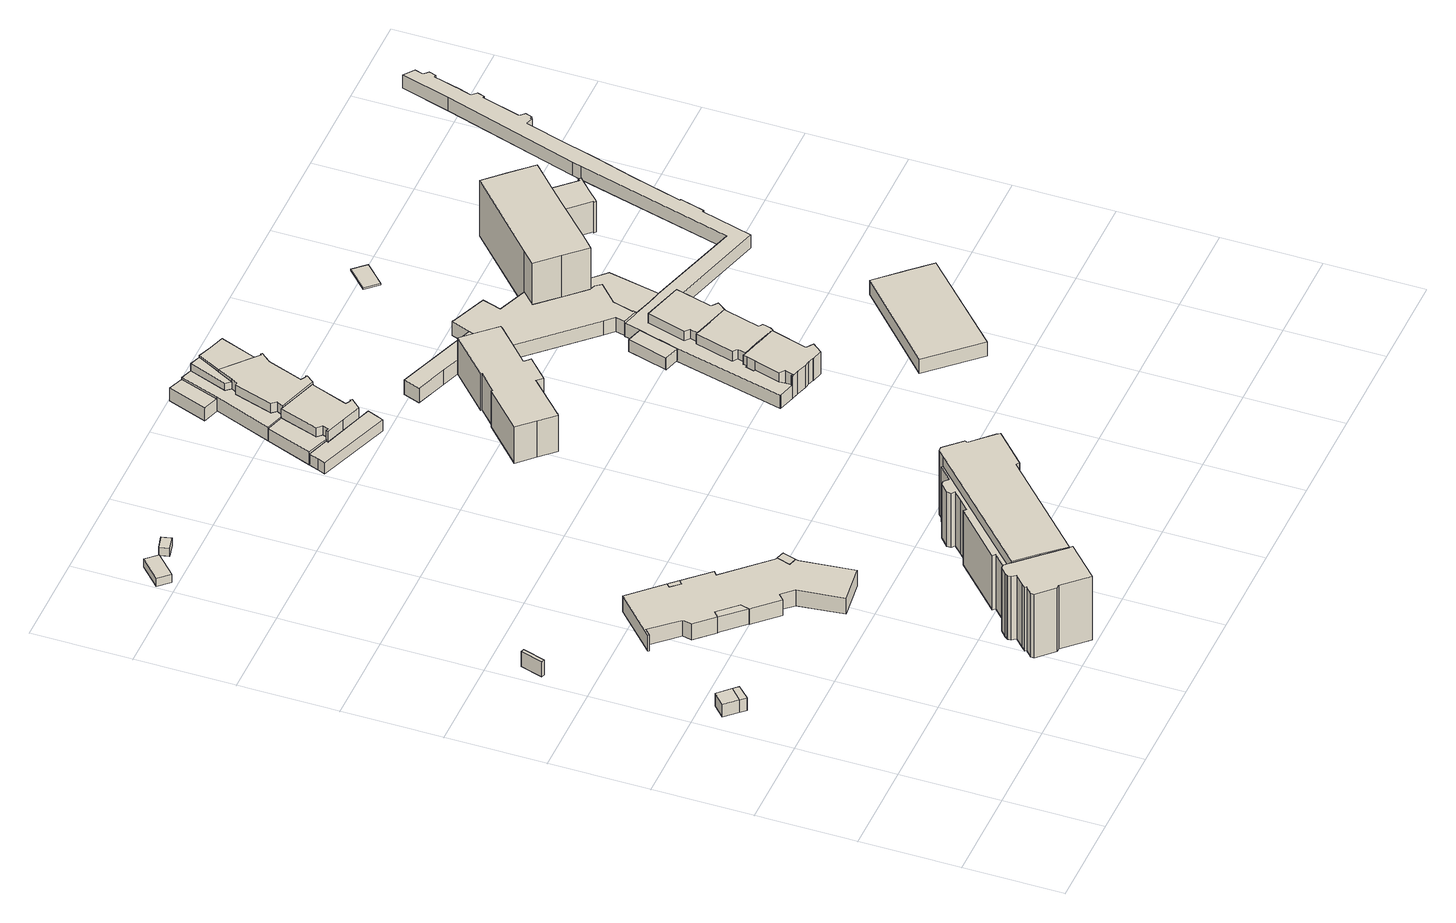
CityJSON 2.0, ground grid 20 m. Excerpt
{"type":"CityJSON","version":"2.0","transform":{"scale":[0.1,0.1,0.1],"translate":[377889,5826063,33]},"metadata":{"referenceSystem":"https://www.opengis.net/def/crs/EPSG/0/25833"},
"CityObjects":{
"building1":{"type":"Building","attributes":{"Gemeindeschluessel":"11000005","BezugspunktDach":"2200","function":"31001_1000","measuredHeight":2.98,"storeysAboveGround":1},"address":[{"country":"Germany","locality":"Berlin","thoroughfareNumber":"26 (159)","thoroughfareName":"Schönwalder Allee"}],"geometry":[{"type":"Solid","lod":"1","boundaries":[[[[0,1,2,3]],[[4,5,6,7]],[[4,7,3,2]],[[5,4,2,1]],[[6,5,1,0]],[[7,6,0,3]]]]}]},
"building2":{"type":"Building","attributes":{"Gemeindeschluessel":"11000005","BezugspunktDach":"2200","function":"51009_1610","measuredHeight":3.02,"storeysAboveGround":0},"address":[{"country":"Germany","locality":"Berlin"}],"geometry":[{"type":"Solid","lod":"1","boundaries":[[[[8,9,1,0]],[[5,10,11,6]],[[5,6,0,1]],[[10,5,1,9]],[[11,10,9,8]],[[6,11,8,0]]]]}]},
"building3":{"type":"Building","attributes":{"Gemeindeschluessel":"11000005","BezugspunktDach":"2200","function":"51009_1610","measuredHeight":3.51,"storeysAboveGround":0},"address":[{"country":"Germany","locality":"Berlin"}],"geometry":[{"type":"Solid","lod":"1","boundaries":[[[[12,13,14,15]],[[16,17,18,19]],[[16,19,15,14]],[[17,16,14,13]],[[18,17,13,12]],[[19,18,12,15]]]]}]},
"building4":{"type":"Building","attributes":{"Gemeindeschluessel":"11000005","BezugspunktDach":"2200","function":"51009_1610","measuredHeight":3.6,"storeysAboveGround":0},"address":[{"country":"Germany","locality":"Berlin"}],"geometry":[{"type":"Solid","lod":"1","boundaries":[[[[20,21,22,23]],[[24,25,26,27]],[[24,27,23,22]],[[25,24,22,21]],[[26,25,21,20]],[[27,26,20,23]]]]}]},
"building5":{"type":"Building","attributes":{"name":"Haus der Geriatrie","Gemeindeschluessel":"11000005","BezugspunktDach":"2200","function":"31001_3051","measuredHeight":3.73,"storeysAboveGround":1},"address":[{"country":"Germany","locality":"Berlin","thoroughfareNumber":"26 (158)","thoroughfareName":"Schönwalder Allee"}],"geometry":[{"type":"Solid","lod":"1","boundaries":[[[[28,29,30,31,23,22,21,20,32,33,34,35,36,37,38,39,40,41,42,43,44,45,46,47,48,49,50]],[[51,52,53,54,55,56,57,58,59,60,61,62,63,64,65,66,67,68,69,70,71,72,73,74,75,76,77]],[[51,77,50,49]],[[52,51,49,48]],[[53,52,48,47]],[[54,53,47,46]],[[55,54,46,45]],[[56,55,45,44]],[[57,56,44,43]],[[58,57,43,42]],[[59,58,42,41]],[[60,59,41,40]],[[61,60,40,39]],[[62,61,39,38]],[[63,62,38,37]],[[64,63,37,36]],[[65,64,36,35]],[[66,65,35,34]],[[67,66,34,33]],[[68,67,33,32]],[[69,68,32,20]],[[70,69,20,21]],[[71,70,21,22]],[[72,71,22,23]],[[73,72,23,31]],[[74,73,31,30]],[[75,74,30,29]],[[76,75,29,28]],[[77,76,28,50]]]]}]},
"building6":{"type":"Building","attributes":{"Gemeindeschluessel":"11000005","BezugspunktDach":"2200","function":"31001_2463","measuredHeight":1.95,"storeysAboveGround":1},"address":[{"country":"Germany","locality":"Berlin","thoroughfareNumber":"26 (162)","thoroughfareName":"Schönwalder Allee"}],"geometry":[{"type":"Solid","lod":"1","boundaries":[[[[78,79,80,81]],[[82,83,84,85]],[[82,85,81,80]],[[83,82,80,79]],[[84,83,79,78]],[[85,84,78,81]]]]}]},
"building7":{"type":"Building","attributes":{"Gemeindeschluessel":"11000005","BezugspunktDach":"2200","function":"51009_1610","measuredHeight":3.51,"storeysAboveGround":0},"address":[{"country":"Germany","locality":"Berlin"}],"geometry":[{"type":"Solid","lod":"1","boundaries":[[[[46,45,48,47]],[[86,87,88,89]],[[86,89,47,48]],[[87,86,48,45]],[[88,87,45,46]],[[89,88,46,47]]]]}]},
"building8":{"type":"Building","attributes":{"Gemeindeschluessel":"11000005","BezugspunktDach":"2200","function":"31001_1000","measuredHeight":1.81,"storeysAboveGround":1},"address":[{"country":"Germany","locality":"Berlin","thoroughfareNumber":"26 (157)","thoroughfareName":"Schönwalder Allee"}],"geometry":[{"type":"Solid","lod":"1","boundaries":[[[[90,91,92,93]],[[94,95,96,97]],[[94,97,93,92]],[[95,94,92,91]],[[96,95,91,90]],[[97,96,90,93]]]]}]},
"building9":{"type":"Building","attributes":{"Gemeindeschluessel":"11000005","BezugspunktDach":"2200","function":"51009_1610","measuredHeight":3.46,"storeysAboveGround":0},"address":[{"country":"Germany","locality":"Berlin"}],"geometry":[{"type":"Solid","lod":"1","boundaries":[[[[38,98,99,100,40,39]],[[101,102,103,104,105,106]],[[101,106,39,40]],[[102,101,40,100]],[[103,102,100,99]],[[104,103,99,98]],[[105,104,98,38]],[[106,105,38,39]]]]}]},
"building10":{"type":"Building","attributes":{"name":"Gustav-Werner-Haus","Gemeindeschluessel":"11000005","function":"31001_3040"},"address":[{"country":"Germany","locality":"Berlin","thoroughfareNumber":"26 (73)","thoroughfareName":"Schönwalder Allee"}],"children":["building10-1","building10-2","building10-3"]},
"building10-1":{"type":"BuildingPart","attributes":{"BezugspunktDach":"2200","measuredHeight":18.41,"storeysAboveGround":3},"parents":["building10"],"geometry":[{"type":"MultiSurface","lod":"1","boundaries":[[[107,108,109,110,111,112,113,114,115,116,117,118]],[[119,120,121,122,123,124,125,126,127,128,129,130]],[[131,132,118,117]],[[120,119,117,116]],[[121,120,116,115]],[[122,121,115,114]],[[123,122,114,113]],[[124,123,113,112]],[[125,124,112,111]],[[126,125,111,110]],[[127,126,110,109]],[[128,127,109,108]],[[133,134,108,107]],[[135,133,129,107,118]],[[136,119,130,132,131]],[[129,128,134,133]],[[130,129,133,135]]]}]},
"building10-2":{"type":"BuildingPart","attributes":{"BezugspunktDach":"2200","measuredHeight":16.82,"storeysAboveGround":3},"parents":["building10"],"geometry":[{"type":"MultiSurface","lod":"1","boundaries":[[[137,138,139,140,141,142,134,143,144,145,146,147,148,149,150,151,152,153,154,155]],[[156,157,158,159,160,161,162,163,164,165,166,167,128,168,169,170,171,172,173,174]],[[156,174,155,154]],[[157,156,154,153]],[[158,157,153,152]],[[159,158,152,151]],[[160,159,151,150]],[[161,160,150,149]],[[162,161,149,148]],[[163,162,148,147]],[[164,163,147,146]],[[165,164,146,145]],[[166,165,145,144]],[[167,166,144,143]],[[143,135,175,132,176,167]],[[168,128,134,142]],[[169,168,142,141]],[[170,169,141,140]],[[171,170,140,139]],[[172,171,139,138]],[[173,172,138,137]],[[174,173,137,155]],[[129,133,134,128]],[[130,135,133,129]],[[167,176,132,175,130]]]}]},
"building10-3":{"type":"BuildingPart","attributes":{"BezugspunktDach":"2200","measuredHeight":12.86,"storeysAboveGround":3},"parents":["building10"],"geometry":[{"type":"MultiSurface","lod":"1","boundaries":[[[132,131,177,178,179,180,181,182,183,184,185,186,187,188,176]],[[189,190,191,192,193,194,195,196,197,198,199,200,119,130,167]],[[189,167,176,188]],[[190,189,188,187]],[[191,190,187,186]],[[192,191,186,185]],[[193,192,185,184]],[[194,193,184,183]],[[195,194,183,182]],[[196,195,182,181]],[[197,196,181,180]],[[198,197,180,179]],[[199,198,179,178]],[[200,199,178,177]],[[119,200,177,131]],[[130,201,119,131,132]],[[167,130,132,176]]]}]},
"building11":{"type":"Building","attributes":{"Gemeindeschluessel":"11000005","function":"51009_1610"},"address":[{"country":"Germany","locality":"Berlin"}],"children":["building11-1","building11-2","building11-3"]},
"building11-1":{"type":"BuildingPart","attributes":{"BezugspunktDach":"2200","measuredHeight":3.19,"storeysAboveGround":0},"parents":["building11"],"geometry":[{"type":"MultiSurface","lod":"1","boundaries":[[[202,203,204,205,206,207,208,209,210,211,212,213]],[[214,215,216,217,218,219,220,221,222,223,224,225]],[[214,225,213,212]],[[215,214,212,211]],[[216,215,211,210]],[[217,216,210,209]],[[218,217,209,208]],[[219,218,208,207]],[[220,219,207,206]],[[221,220,206,205]],[[222,221,205,204]],[[223,222,204,203]],[[224,223,203,202]],[[226,227,224,202,213]],[[228,225,224,227,226]]]}]},
"building11-2":{"type":"BuildingPart","attributes":{"BezugspunktDach":"2200","measuredHeight":2.98,"storeysAboveGround":0},"parents":["building11"],"geometry":[{"type":"MultiSurface","lod":"1","boundaries":[[[229,230,231,232,227,226,233]],[[225,224,234,235,236,237,238]],[[225,238,233,226]],[[234,224,227,232]],[[235,234,232,231]],[[236,235,231,230]],[[237,236,230,229]],[[238,239,240,229,233]],[[224,225,226,227]],[[237,240,239,238]]]}]},
"building11-3":{"type":"BuildingPart","attributes":{"BezugspunktDach":"2200","measuredHeight":3.1,"storeysAboveGround":0},"parents":["building11"],"geometry":[{"type":"MultiSurface","lod":"1","boundaries":[[[241,242,243,244,245,240,239,246,247]],[[248,238,237,249,250,251,252,253,254]],[[248,254,247,246]],[[238,248,246,239]],[[249,237,240,245]],[[250,249,245,244]],[[251,250,244,243]],[[252,251,243,242]],[[253,252,242,241]],[[254,253,241,247]],[[255,237,238,239,240]]]}]},
"building12":{"type":"Building","attributes":{"Gemeindeschluessel":"11000005","BezugspunktDach":"2200","function":"31001_3021","measuredHeight":3.01,"storeysAboveGround":1},"address":[{"country":"Germany","locality":"Berlin","thoroughfareNumber":"26 (97)","thoroughfareName":"Schönwalder Allee"}],"geometry":[{"type":"Solid","lod":"1","boundaries":[[[[256,257,258,259]],[[260,261,262,263]],[[260,263,259,258]],[[261,260,258,257]],[[262,261,257,256]],[[263,262,256,259]]]]}]},
"building13":{"type":"Building","attributes":{"Gemeindeschluessel":"11000005","function":"31001_3021"},"address":[{"country":"Germany","locality":"Berlin","thoroughfareNumber":"26 (96)","thoroughfareName":"Schönwalder Allee"}],"children":["building13-1","building13-2","building13-3","building13-4"]},
"building13-1":{"type":"BuildingPart","attributes":{"BezugspunktDach":"2200","measuredHeight":5.56,"storeysAboveGround":1},"parents":["building13"],"geometry":[{"type":"MultiSurface","lod":"1","boundaries":[[[264,265,266,267,268,269,270,271,272,273,274,275,276,277,278,279,280]],[[220,219,218,281,282,283,284,285,286,287,288,289,290,291,223,222,221]],[[220,221,280,279]],[[219,220,279,278]],[[218,219,278,277]],[[292,293,218,277,276]],[[294,295,296,276,275]],[[297,281,298]],[[283,282,275,274]],[[284,283,274,273]],[[285,284,273,272]],[[286,285,272,271]],[[287,286,271,270]],[[288,287,270,269]],[[289,288,269,268]],[[290,289,268,267]],[[291,290,267,266]],[[223,299,300,301,266,265]],[[302,303,291,302,300]],[[222,223,265,264]],[[221,222,264,280]],[[281,218,293,292]],[[282,297,298,295,294]],[[298,281,296,295]],[[303,302,300,299,223]],[[301,300,302,291]]]}]},
"building13-2":{"type":"BuildingPart","attributes":{"BezugspunktDach":"2200","measuredHeight":4.92,"storeysAboveGround":1},"parents":["building13"],"geometry":[{"type":"MultiSurface","lod":"1","boundaries":[[[293,304,305,306]],[[216,307,218,217]],[[216,217,306,305]],[[307,216,305,304]],[[307,281,218]],[[217,218,293,306]],[[293,218,281,292]],[[292,281,307,304]]]}]},
"building13-3":{"type":"BuildingPart","attributes":{"BezugspunktDach":"2200","measuredHeight":6.39,"storeysAboveGround":1},"parents":["building13"],"geometry":[{"type":"Solid","lod":"1","boundaries":[[[[308,309,310,311,312,313,314,301,300,299,315,316,317,318,319,320]],[[237,236,235,234,224,223,302,291,321,322,323,324,325,250,326,249]],[[237,249,320,319]],[[236,237,319,318]],[[235,236,318,317]],[[234,235,317,316]],[[224,234,316,315]],[[223,224,315,299]],[[321,291,301,314]],[[322,321,314,313]],[[323,322,313,312]],[[324,323,312,311]],[[325,324,311,310]],[[250,325,310,309]],[[326,250,309,308]],[[249,326,308,320]],[[302,223,299,300]],[[291,302,300,301]]]]}]},
"building13-4":{"type":"BuildingPart","attributes":{"BezugspunktDach":"2200","measuredHeight":6.42,"storeysAboveGround":1},"parents":["building13"],"geometry":[{"type":"MultiSurface","lod":"1","boundaries":[[[295,294,327,328,329,296]],[[307,330,331,282,298,281]],[[304,292,281,296,329]],[[330,307,329,328]],[[331,330,328,327]],[[282,331,327,294]],[[307,281,292,304]],[[298,282,294,295]],[[298,295,296,281]]]}]},
"building14":{"type":"Building","attributes":{"Gemeindeschluessel":"11000005","BezugspunktDach":"2200","function":"31001_3021","measuredHeight":10.11,"storeysAboveGround":2},"address":[{"country":"Germany","locality":"Berlin","thoroughfareNumber":"26 (95)","thoroughfareName":"Schönwalder Allee"}],"geometry":[{"type":"Solid","lod":"1","boundaries":[[[[332,333,334,335,336,337,338,339,340,341,342,343,344,345,346,347,348,349]],[[350,351,352,353,354,355,356,357,358,359,360,361,362,363,364,365,366,367]],[[350,367,349,348]],[[351,350,348,347]],[[352,351,347,346]],[[353,352,346,345]],[[354,353,345,344]],[[355,354,344,343]],[[356,355,343,342]],[[357,356,342,341]],[[358,357,341,340]],[[359,358,340,339]],[[360,359,339,338]],[[361,360,338,337]],[[362,361,337,336]],[[363,362,336,335]],[[364,363,335,334]],[[365,364,334,333]],[[366,365,333,332]],[[367,366,332,349]]]]}]},
"building15":{"type":"Building","attributes":{"Gemeindeschluessel":"11000005","BezugspunktDach":"2200","function":"51009_1610","measuredHeight":3.41,"storeysAboveGround":0},"address":[{"country":"Germany","locality":"Berlin"}],"geometry":[{"type":"Solid","lod":"1","boundaries":[[[[368,369,370,371,372,373,374]],[[375,376,377,356,354,378,379]],[[375,379,374,373]],[[376,375,373,372]],[[377,376,372,371]],[[356,377,371,370]],[[354,356,370,369]],[[378,354,369,368]],[[379,378,368,374]]]]}]},
"building16":{"type":"Building","attributes":{"Gemeindeschluessel":"11000005","BezugspunktDach":"2200","function":"31001_3021","measuredHeight":2.89,"storeysAboveGround":1},"address":[{"country":"Germany","locality":"Berlin","thoroughfareNumber":"26 (91)","thoroughfareName":"Schönwalder Allee"}],"geometry":[{"type":"Solid","lod":"1","boundaries":[[[[380,381,382,383,384]],[[385,386,387,388,389]],[[385,389,384,383]],[[386,385,383,382]],[[387,386,382,381]],[[388,387,381,380]],[[389,388,380,384]]]]}]},
"building17":{"type":"Building","attributes":{"Gemeindeschluessel":"11000005","function":"31001_3021"},"address":[{"country":"Germany","locality":"Berlin","thoroughfareNumber":"26 (90)","thoroughfareName":"Schönwalder Allee"}],"children":["building17-1","building17-2","building17-3","building17-4"]},
"building17-1":{"type":"BuildingPart","attributes":{"BezugspunktDach":"2200","measuredHeight":6.38,"storeysAboveGround":1},"parents":["building17"],"geometry":[{"type":"MultiSurface","lod":"1","boundaries":[[[390,391,392,393,394,395,396,397,398,399,400,401,402,403,404,405,406,407,408,409]],[[410,411,412,413,414,415,416,417,418,419,420,421,422,423,424,425,426,427,428,429]],[[410,429,409,408]],[[411,410,408,407]],[[412,411,407,406]],[[413,412,406,405]],[[414,413,405,404]],[[415,414,404,403]],[[416,415,403,402]],[[417,416,402,401]],[[420,419,399,398]],[[421,420,398,397]],[[422,421,397,396]],[[423,422,396,395]],[[424,423,395,394]],[[425,424,394,393]],[[426,425,393,392]],[[427,426,392,391]],[[428,427,391,390]],[[429,428,390,409]],[[418,430,431,400]],[[417,401,431,430]],[[419,418,400,399]]]}]},
"building17-2":{"type":"BuildingPart","attributes":{"BezugspunktDach":"2200","measuredHeight":6.57,"storeysAboveGround":1},"parents":["building17"],"geometry":[{"type":"MultiSurface","lod":"1","boundaries":[[[432,433,434,435,436,437,438,439,440,441,442,443,444]],[[445,446,447,448,449,450,451,452,419,430,417,453,454]],[[445,454,444,443]],[[446,445,443,442]],[[455,456,457,446,442,441]],[[447,446,458]],[[459,455,447,441,440]],[[449,448,440,439]],[[450,449,439,438]],[[451,450,438,437]],[[460,461,437,436]],[[419,452,436,435]],[[431,400,399,435,434]],[[462,419,418]],[[401,431,430,434,433]],[[453,417,433,432]],[[454,453,432,444]],[[447,458,456,455]],[[458,446,457,456]],[[448,463,447,455,459]],[[452,451,461,460]],[[430,462,418,400,431]],[[418,419,399,400]],[[417,430,431,401]]]}]},
"building17-3":{"type":"BuildingPart","attributes":{"BezugspunktDach":"2200","measuredHeight":6.44,"storeysAboveGround":1},"parents":["building17"],"geometry":[{"type":"MultiSurface","lod":"1","boundaries":[[[464,457,456,459,465,466,467,468,469,470]],[[471,472,473,474,475,448,458,446,476,477]],[[471,477,470,469]],[[472,471,469,468]],[[473,472,468,467]],[[474,473,467,466]],[[475,474,466,465]],[[448,475,465,459]],[[448,447,478]],[[476,446,457,464]],[[477,476,464,470]],[[458,478,447,455,456]],[[459,455,447,448]],[[458,456,457,446]]]}]},
"building17-4":{"type":"BuildingPart","attributes":{"BezugspunktDach":"2200","measuredHeight":3.5,"storeysAboveGround":1},"parents":["building17"],"geometry":[{"type":"Solid","lod":"1","boundaries":[[[[479,461,460]],[[451,480,452]],[[480,451,461,479]],[[452,480,479,460]],[[451,452,460,461]]]]}]},
"building18":{"type":"Building","attributes":{"Gemeindeschluessel":"11000005","BezugspunktDach":"2200","function":"31001_2463","measuredHeight":3.87,"storeysAboveGround":1},"address":[{"country":"Germany","locality":"Berlin","thoroughfareNumber":"26 (167)","thoroughfareName":"Schönwalder Allee"}],"geometry":[{"type":"Solid","lod":"1","boundaries":[[[[481,482,483,484,485,486]],[[487,488,489,490,491,492]],[[487,492,486,485]],[[488,487,485,484]],[[489,488,484,483]],[[490,489,483,482]],[[491,490,482,481]],[[492,491,481,486]]]]}]},
"building19":{"type":"Building","attributes":{"Gemeindeschluessel":"11000005","BezugspunktDach":"2200","function":"51009_1610","measuredHeight":2.61,"storeysAboveGround":0},"address":[{"country":"Germany","locality":"Berlin"}],"geometry":[{"type":"Solid","lod":"1","boundaries":[[[[493,494,495,496,497,498,499,500,501,502,503,504]],[[505,506,507,508,509,510,511,512,513,514,515,516]],[[505,516,504,503]],[[506,505,503,502]],[[507,506,502,501]],[[508,507,501,500]],[[509,508,500,499]],[[510,509,499,498]],[[511,510,498,497]],[[512,511,497,496]],[[513,512,496,495]],[[514,513,495,494]],[[515,514,494,493]],[[516,515,493,504]]]]}]},
"building20":{"type":"Building","attributes":{"name":"Ev. Schule Spandau im Johannesstift (Sekundarschule)","Gemeindeschluessel":"11000005","function":"31001_3021"},"address":[{"country":"Germany","locality":"Berlin","thoroughfareNumber":"26 (163)","thoroughfareName":"Schönwalder Allee"}],"children":["building20-1","building20-2","building20-3"]},
"building20-1":{"type":"BuildingPart","attributes":{"BezugspunktDach":"2200","measuredHeight":14.32,"storeysAboveGround":3},"parents":["building20"],"geometry":[{"type":"MultiSurface","lod":"1","boundaries":[[[517,518,519,520,521,522,523,524,525,526,527]],[[528,529,530,531,532,533,534,535,536,537,538]],[[539,540,541,542,528,538,527,526]],[[529,528,526,525]],[[530,529,525,524]],[[531,530,524,523]],[[543,544,523,522]],[[545,543,522,521]],[[534,533,521,520]],[[535,534,520,519]],[[536,535,519,518]],[[546,547,518,517]],[[537,536,548,508,549]],[[540,538,537,517,527],[546,549,541,540]],[[542,541,540,539]],[[532,531,544,543]],[[533,532,543,545]],[[549,508,548,547,546]],[[546,540,541,549]]]}]},
"building20-2":{"type":"BuildingPart","attributes":{"BezugspunktDach":"2200","measuredHeight":7.19,"storeysAboveGround":3},"parents":["building20"],"geometry":[{"type":"MultiSurface","lod":"1","boundaries":[[[550,551,552,553,554,555,556,557,558,559,560,544,543,545]],[[532,531,561,562,563,564,565,566,567,568,569,570,571,533]],[[561,531,544,560]],[[562,561,560,559]],[[563,562,559,558]],[[564,563,558,557]],[[565,564,557,556]],[[566,565,556,555]],[[567,566,555,554]],[[568,567,554,553]],[[569,568,553,552]],[[570,569,552,551]],[[571,570,551,550]],[[533,571,550,545]],[[532,533,545,543]],[[532,543,544,531,572]]]}]},
"building20-3":{"type":"BuildingPart","attributes":{"BezugspunktDach":"2200","measuredHeight":3.39,"storeysAboveGround":3},"parents":["building20"],"geometry":[{"type":"MultiSurface","lod":"1","boundaries":[[[573,574,575,576,577,578,579,580,581,582,547,540,539,583,584,585,586,587,372,371,370]],[[588,589,590,591,592,593,594,542,541,508,507,506,505,516,515,514,595,596,597,598,599]],[[588,599,370,371]],[[589,588,371,372]],[[590,589,372,587]],[[591,590,587,586]],[[592,591,586,585]],[[593,592,585,584]],[[594,593,584,583]],[[542,594,583,539]],[[507,508,547,582]],[[506,507,582,581]],[[505,506,581,580]],[[516,505,580,579]],[[515,516,579,578]],[[514,515,578,577]],[[595,514,577,576]],[[596,595,576,575]],[[597,596,575,574]],[[598,597,574,573]],[[599,598,573,370]],[[541,542,539,540]],[[549,546,547,508]],[[541,540,546,549]]]}]},
"building21":{"type":"Building","attributes":{"Gemeindeschluessel":"11000005","BezugspunktDach":"2200","function":"31001_1000","measuredHeight":0.295,"storeysAboveGround":1},"address":[{"country":"Germany","locality":"Berlin","thoroughfareNumber":"26 (87)","thoroughfareName":"Schönwalder Allee"}],"geometry":[{"type":"Solid","lod":"1","boundaries":[[[[600,601,602,603]],[[604,605,606,607]],[[604,607,603,602]],[[605,604,602,601]],[[606,605,601,600]],[[607,606,600,603]]]]}]},
"building22":{"type":"Building","attributes":{"Gemeindeschluessel":"11000005","BezugspunktDach":"2200","function":"51009_1610","measuredHeight":3.12,"storeysAboveGround":0},"address":[{"country":"Germany","locality":"Berlin"}],"geometry":[{"type":"Solid","lod":"1","boundaries":[[[[608,609,610,611,612,613,614,615,616,617,618,619,620,621,622,623,624,625,626,627,628,629,630,631,632,633,634,635,636,637,638,639,640,641,642,643,644,645,646,647,648,649,650,651,652,653,654,655,656,657,658,659,660,661]],[[662,663,664,665,666,667,668,669,670,671,672,673,674,675,676,677,678,679,680,681,682,683,684,685,686,687,688,689,690,691,692,693,694,695,696,697,473,471,477,476,446,445,454,453,417,416,415,698,699,414,413,410,429,700]],[[662,700,661,660]],[[663,662,660,659]],[[664,663,659,658]],[[665,664,658,657]],[[666,665,657,656]],[[667,666,656,655]],[[668,667,655,654]],[[669,668,654,653]],[[670,669,653,652]],[[671,670,652,651]],[[672,671,651,650]],[[673,672,650,649]],[[674,673,649,648]],[[675,674,648,647]],[[676,675,647,646]],[[677,676,646,645]],[[678,677,645,644]],[[679,678,644,643]],[[680,679,643,642]],[[681,680,642,641]],[[682,681,641,640]],[[683,682,640,639]],[[684,683,639,638]],[[685,684,638,637]],[[686,685,637,636]],[[687,686,636,635]],[[688,687,635,634]],[[689,688,634,633]],[[690,689,633,632]],[[691,690,632,631]],[[692,691,631,630]],[[693,692,630,629]],[[694,693,629,628]],[[695,694,628,627]],[[696,695,627,626]],[[697,696,626,625]],[[473,697,625,624]],[[471,473,624,623]],[[477,471,623,622]],[[476,477,622,621]],[[446,476,621,620]],[[445,446,620,619]],[[454,445,619,618]],[[453,454,618,617]],[[417,453,617,616]],[[416,417,616,615]],[[415,416,615,614]],[[698,415,614,613]],[[699,698,613,612]],[[414,699,612,611]],[[413,414,611,610]],[[410,413,610,609]],[[429,410,609,608]],[[700,429,608,661]]]]}]}
},
"vertices":[
[55,528,34],[80,551,34],[56,575,34],[32,552,34],[56,575,4],[80,551,4],[55,528,4],[32,552,4],
[65,517,34],[89,541,34],[89,541,4],[65,517,4],
[22,892,42],[36,937,42],[29,939,42],[15,894,42],[29,939,7],[36,937,7],[22,892,7],[15,894,7],
[289,600,41],[294,618,41],[259,655,41],[247,644,41],[259,655,5],[294,618,5],[289,600,5],[247,644,5],
[156,741,41],[168,752,41],[216,700,41],[212,681,41],[334,552,41],[346,564,41],[368,540,41],[379,447,41],[459,457,41],[446,566,41],[447,571,41],[430,576,41],[439,604,41],[436,605,41],[431,610,41],[355,689,41],[363,696,41],[317,745,41],[310,738,41],[293,756,41],[300,763,41],[240,825,41],[154,743,41],[240,825,4],[300,763,4],[293,756,4],[310,738,4],[317,745,4],[363,696,4],[355,689,4],[431,610,4],[436,605,4],[439,604,4],[430,576,4],[447,571,4],[446,566,4],[459,457,4],[379,447,4],[368,540,4],[346,564,4],[334,552,4],[289,600,4],[294,618,4],[259,655,4],[247,644,4],[212,681,4],[216,700,4],[168,752,4],[156,741,4],[154,743,4],
[26,1612,20],[68,1653,20],[47,1675,20],[5,1634,20],[47,1675,1],[68,1653,1],[26,1612,1],[5,1634,1],
[300,763,6],[317,745,6],[310,738,6],[293,756,6],
[91,1641,20],[120,1648,20],[115,1668,20],[86,1661,20],[115,1668,2],[120,1648,2],[91,1641,2],[86,1661,2],
[455,595,41],[456,599,41],[452,600,41],[439,604,7],[452,600,7],[456,599,7],[455,595,7],[447,571,7],[430,576,7],
[493,117,157],[531,76,157],[710,248,157],[715,243,157],[780,305,157],[775,311,157],[735,352,157],[737,357,157],[704,391,157],[696,391,157],[683,378,157],[455,157,157],[683,378,5],[696,391,5],[704,391,5],[737,357,5],[735,352,5],[775,311,5],[780,305,5],[715,243,5],[710,248,5],[531,76,5],[493,117,5],[455,157,5],[683,378,133],[455,157,133],[493,117,155],[531,76,155],[455,157,155],[683,378,35],
[419,55,155],[426,55,155],[472,8,155],[493,29,155],[515,50,155],[537,71,155],[449,163,155],[443,169,155],[436,169,155],[423,157,155],[418,152,155],[418,151,155],[418,144,155],[425,136,155],[407,118,155],[399,110,155],[401,107,155],[387,94,155],[387,87,155],[387,94,5],[401,107,5],[399,110,5],[407,118,5],[425,136,5],[418,144,5],[418,151,5],[418,152,5],[423,157,5],[436,169,5],[443,169,5],[449,163,5],[537,71,5],[515,50,5],[493,29,5],[472,8,5],[426,55,5],[419,55,5],[387,87,5],[455,157,95],[449,163,133],
[680,381,133],[653,355,133],[645,363,133],[638,363,133],[619,346,133],[619,338,133],[625,332,133],[608,315,133],[587,295,133],[582,300,133],[484,206,133],[489,201,133],[489,201,5],[484,206,5],[582,300,5],[587,295,5],[608,315,5],[625,332,5],[619,338,5],[619,346,5],[638,363,5],[645,363,5],[653,355,5],[680,381,5],[474,176,5],
[484,1579,38],[489,1578,38],[496,1591,38],[488,1600,38],[513,1678,38],[518,1677,38],[525,1690,38],[516,1700,38],[545,1777,38],[522,1785,38],[494,1707,38],[449,1590,38],[494,1707,6],[522,1785,6],[545,1777,6],[516,1700,6],[525,1690,6],[518,1677,6],[513,1678,6],[488,1600,6],[496,1591,6],[489,1578,6],[484,1579,6],[449,1590,6],[449,1590,36],[484,1579,36],[449,1590,24],
[458,1482,36],[463,1480,36],[467,1492,36],[458,1501,36],[414,1497,36],[458,1501,6],[467,1492,6],[463,1480,6],[458,1482,6],[414,1497,6],[414,1497,32],[458,1482,32],
[550,1408,32],[556,1424,32],[563,1441,32],[538,1450,32],[457,1477,32],[406,1477,32],[400,1462,32],[406,1477,6],[457,1477,6],[538,1450,6],[563,1441,6],[556,1424,6],[550,1408,6],[400,1462,6],[458,1482,24],
[494,1707,34],[522,1785,34],[491,1797,34],[462,1718,34],[491,1797,4],[522,1785,4],[494,1707,4],[462,1718,4],
[496,1591,61],[489,1578,61],[570,1551,61],[583,1567,61],[581,1569,61],[579,1568,61],[569,1574,61],[595,1645,61],[612,1665,61],[609,1667,61],[607,1665,61],[598,1673,61],[542,1722,61],[525,1690,61],[518,1677,61],[513,1678,61],[488,1600,61],[542,1722,6],[598,1673,6],[607,1665,6],[609,1667,6],[612,1665,6],[595,1645,6],[569,1574,6],[579,1568,6],[581,1569,6],[583,1567,6],[570,1551,6],[542,1722,55],[525,1690,55],[598,1673,59],[570,1697,59],[542,1722,59],[581,1688,6],[570,1697,6],[489,1578,57],[531,1564,57],[570,1551,57],[531,1564,6],[505,1572,6],
[567,1769,55],[545,1777,55],[516,1700,55],[567,1769,6],
[496,1464,57],[538,1450,57],[555,1469,57],[553,1472,57],[551,1470,57],[540,1476,57],[567,1548,57],[484,1579,57],[458,1501,57],[467,1492,57],[463,1480,57],[458,1482,57],[457,1477,57],[567,1548,6],[540,1476,6],[551,1470,6],[553,1472,6],[555,1469,6],[496,1464,6],
[626,1748,59],[596,1758,59],[567,1769,59],[596,1758,6],[626,1748,6],
[581,1122,93],[609,1092,93],[613,1095,93],[613,1096,93],[684,1165,93],[695,1154,93],[737,1194,93],[726,1205,93],[798,1274,93],[802,1278,93],[789,1292,93],[774,1308,93],[744,1339,93],[665,1264,93],[667,1262,93],[631,1227,93],[629,1229,93],[550,1154,93],[629,1229,7],[631,1227,7],[667,1262,7],[665,1264,7],[744,1339,7],[774,1308,7],[789,1292,7],[802,1278,7],[798,1274,7],[726,1205,7],[737,1194,7],[695,1154,7],[684,1165,7],[613,1096,7],[613,1095,7],[609,1092,7],[581,1122,7],[550,1154,7],
[709,1352,41],[744,1339,41],[789,1292,41],[812,1314,41],[825,1348,41],[657,1408,41],[645,1375,41],[657,1408,7],[825,1348,7],[812,1314,7],[709,1352,7],[645,1375,7],
[921,984,36],[944,1065,36],[913,1074,36],[890,994,36],[890,993,36],[890,994,8],[913,1074,8],[944,1065,8],[921,984,8],[890,993,8],
[916,749,58],[938,742,58],[948,740,58],[960,736,58],[961,736,58],[982,730,58],[998,750,58],[984,760,58],[1005,831,58],[1007,833,58],[967,844,58],[929,855,58],[924,857,58],[921,849,58],[916,831,58],[901,779,58],[911,771,58],[906,754,58],[902,756,58],[901,753,58],[902,756,6],[906,754,6],[911,771,6],[901,779,6],[916,831,6],[921,849,6],[924,857,6],[929,855,6],[967,844,6],[1007,833,6],[1005,831,6],[984,760,6],[998,750,6],[982,730,6],[961,736,6],[960,736,6],[948,740,6],[938,742,6],[916,749,6],[901,753,6],[962,846,6],[962,846,58],
[934,872,59],[929,855,59],[962,846,59],[1007,833,59],[1010,838,59],[1015,855,59],[1007,860,59],[1027,931,59],[1029,934,59],[989,945,59],[951,956,59],[946,957,59],[924,879,59],[946,957,6],[951,956,6],[989,945,6],[1029,934,6],[1027,931,6],[1007,860,6],[1015,855,6],[1010,838,6],[934,872,6],[924,879,6],[989,945,58],[987,946,58],[951,956,58],[987,946,6],[1029,934,58],[1010,838,41],[1015,855,41],[966,845,6],[1027,934,6],
[956,972,58],[1042,951,58],[1030,961,58],[1050,1035,58],[1015,1045,58],[969,1058,58],[946,980,58],[969,1058,6],[1015,1045,6],[1050,1035,6],[1030,961,6],[1042,951,6],[956,972,6],[946,980,6],[988,945,6],
[1020,851,41],[1020,851,6],
[1136,469,40],[1307,634,40],[1268,676,40],[1263,681,40],[1219,728,40],[1046,565,40],[1219,728,7],[1263,681,7],[1268,676,7],[1307,634,7],[1136,469,7],[1046,565,7],
[985,1093,34],[984,1088,34],[1025,1076,34],[1054,1069,34],[1076,1175,34],[1056,1195,34],[1040,1211,34],[1014,1187,34],[1025,1183,34],[1033,1172,34],[995,1136,34],[983,1094,34],[995,1136,8],[1033,1172,8],[1025,1183,8],[1014,1187,8],[1040,1211,8],[1056,1195,8],[1076,1175,8],[1054,1069,8],[1025,1076,8],[984,1088,8],[985,1093,8],[983,1094,8],
[975,1228,138],[1014,1187,138],[1040,1211,138],[1111,1280,138],[1144,1312,138],[1191,1357,138],[1194,1360,138],[1155,1401,138],[1116,1441,138],[963,1295,138],[936,1269,138],[963,1295,7],[1116,1441,7],[1155,1401,7],[1194,1360,7],[1191,1357,7],[1144,1312,7],[1111,1280,7],[1040,1211,7],[1014,1187,7],[975,1228,7],[936,1269,7],[963,1295,41],[936,1269,41],[936,1269,8],[963,1295,8],[1191,1357,79],[1194,1360,79],[1144,1312,79],[975,1228,41],[1014,1187,41],[1014,1187,37],[975,1228,8],
[1200,1254,79],[1198,1252,79],[1202,1249,79],[1208,1254,79],[1222,1268,79],[1229,1275,79],[1253,1298,79],[1250,1302,79],[1246,1298,79],[1203,1343,79],[1207,1347,79],[1207,1347,7],[1203,1343,7],[1246,1298,7],[1250,1302,7],[1253,1298,7],[1229,1275,7],[1222,1268,7],[1208,1254,7],[1202,1249,7],[1198,1252,7],[1200,1254,7],[1192,1358,7],
[802,1278,41],[940,1133,41],[956,1116,41],[952,1097,41],[984,1088,41],[985,1093,41],[983,1094,41],[995,1136,41],[1033,1172,41],[1025,1183,41],[903,1318,41],[915,1356,41],[842,1385,41],[843,1386,41],[840,1387,41],[812,1314,8],[825,1348,8],[840,1387,8],[843,1386,8],[842,1385,8],[915,1356,8],[903,1318,8],[952,1097,8],[956,1116,8],[940,1133,8],[802,1278,8],[789,1292,8],
[924,1557,11],[965,1597,11],[942,1622,11],[901,1582,11],[942,1622,8],[965,1597,8],[924,1557,8],[901,1582,8],
[901,753,37],[902,756,37],[901,779,37],[916,831,37],[912,833,37],[917,850,37],[921,849,37],[924,857,37],[929,855,37],[934,872,37],[924,879,37],[946,957,37],[951,956,37],[956,972,37],[946,980,37],[969,1058,37],[1050,1035,37],[1263,974,37],[1292,1079,37],[1295,1078,37],[1309,1127,37],[1306,1127,37],[1336,1232,37],[1363,1317,37],[1379,1374,37],[1406,1462,37],[1420,1457,37],[1421,1461,37],[1426,1460,37],[1430,1474,37],[1421,1483,37],[1444,1562,37],[1448,1561,37],[1452,1575,37],[1443,1585,37],[1451,1611,37],[1466,1664,37],[1471,1663,37],[1475,1677,37],[1466,1686,37],[1471,1703,37],[1450,1719,37],[1421,1620,37],[1334,1346,37],[1329,1327,37],[1244,1013,37],[1054,1069,37],[1025,1076,37],[984,1088,37],[952,1097,37],[944,1065,37],[921,984,37],[866,764,37],[866,763,37],[866,764,6],[921,984,6],[944,1065,6],[952,1097,6],[984,1088,6],[1025,1076,6],[1054,1069,6],[1244,1013,6],[1329,1327,6],[1334,1346,6],[1421,1620,6],[1450,1719,6],[1471,1703,6],[1466,1686,6],[1475,1677,6],[1471,1663,6],[1466,1664,6],[1451,1611,6],[1443,1585,6],[1452,1575,6],[1448,1561,6],[1444,1562,6],[1421,1483,6],[1430,1474,6],[1426,1460,6],[1421,1461,6],[1420,1457,6],[1406,1462,6],[1379,1374,6],[1363,1317,6],[1336,1232,6],[1306,1127,6],[1309,1127,6],[1295,1078,6],[1292,1079,6],[1263,974,6],[917,850,6],[912,833,6],[866,763,6]
]}
